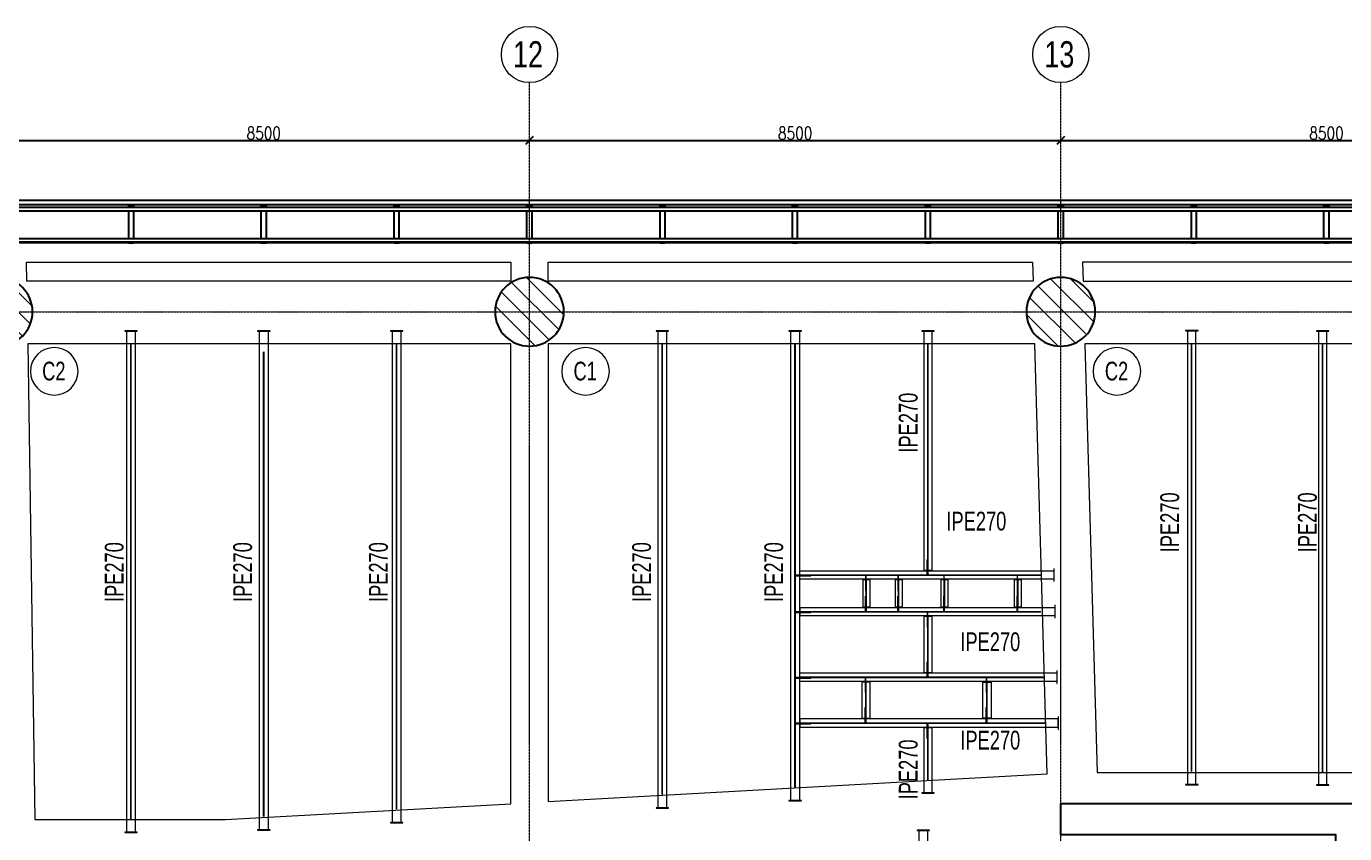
# Model space of a CAD drawing. Header units: millimetres. Extents: x -899 to 76352, y -21218 to 30068.
# Drawn here: x 38598 to 59686, y 17150 to 30068 of the extents above; entities that cross this region are included whole.
import ezdxf

# ---------------------------------------------------------------- set-up
doc = ezdxf.new("R2010")
doc.units = ezdxf.units.MM
doc.header["$LTSCALE"] = 0.9
doc.linetypes.add('Grid Line', pattern=[3.33375, 1.905, -0.47625, 0.47625, -0.47625])
for name, color, linetype, lineweight in [('0-2', 250, 'Continuous', 5), ('A_ALMA', 255, 'Continuous', 5), ('E_COLUMNAS', 1, 'Continuous', 18), ('E_COLUMNAS-3', 1, 'Continuous', 35), ('E_COLUMNAS-4', 1, 'Continuous', 25), ('E_EJES', 8, 'Continuous', 9), ('E_EJES-1', 8, 'Grid Line', 9), ('E_MUROS-1', 2, 'Continuous', 25), ('E_TEXTO', 3, 'Continuous', 9), ('E_VIGAS', 5, 'Continuous', 9), ('E_VIGAS-1', 5, 'Continuous', 25), ('E_VIGAS-2', 10, 'Continuous', 25), ('P-PLATINA', 6, 'Continuous', 15), ('VIGAS_HCB', 253, 'Continuous', 15)]:
    doc.layers.add(name, color=color, linetype=linetype, lineweight=lineweight)
doc.layers.add('COTAS', color=8, linetype='Continuous')
doc.styles.add('Arial Narrow', font='', dxfattribs={"width": 0.85, "height": 0.3})
doc.styles.add('CNI_COTAS', font='romans.shx', dxfattribs={"width": 0.8})
doc.styles.add('Swis721 LtCn BT', font='swisscl.ttf', dxfattribs={"height": 0.42})
doc.styles.get('Arial Narrow').set_extended_font_data('Arial Narrow')
doc.dimstyles.new('1.5', dxfattribs={"dimscale": 0, "dimtxt": 200, "dimasz": 120, "dimexe": 4, "dimexo": 4, "dimgap": 15, "dimtad": 1, "dimdec": 0, "dimzin": 4, "dimdsep": 46, "dimtxsty": 'CNI_COTAS', "dimblk": 'OBLIQUE', "dimcen": -0.09, "dimclrd": 256, "dimclrt": 3, "dimadec": 0, "dimazin": 0, "dimtfac": 1, "dimtdec": 0, "dimtmove": 2, "dimatfit": 0, "dimldrblk": 'OBLIQUE', "dimfxl": 0.05, "dimtolj": 1, "dimtzin": 0, "dimarcsym": 0})

# ---------------------------------------------------------------- blocks, each defined once
blk = doc.blocks.new('EST_SFM_VIGA-METALICA-SECCION-C - EST_SFM_VIGA-METALICA-UPN160-1604346-PLANTA TIPO PISO 18 A PISO 23')
at = {"layer": 'E_VIGAS-1'}
for p, q in [((30.11, 0.018), (-30.277, 0.018)), ((-30.272, -0.047), (30.104, -0.047))]:
    blk.add_line(p, q, dxfattribs=at)
blk = doc.blocks.new('EST_SFM_VIGA-METALICA-SECCION-C - EST_SFM_VIGA-METALICA-UPN100-1526554-PLANTA TIPO PISO 18 A PISO 23')
at = {"layer": 'E_VIGAS-2'}
for p, q in [((34.942, 0.018), (-34.929, 0.018)), ((-34.929, -0.032), (34.942, -0.032))]:
    blk.add_line(p, q, dxfattribs=at)
blk = doc.blocks.new('EST_SFM_VIGA-METALICA-SECCION-C - EST_SFM_VIGA-METALICA-UPN100-1526616-PLANTA TIPO PISO 18 A PISO 23')
at = {"layer": 'E_VIGAS-2'}
for p, q in [((34.044, 0.032), (-34.827, 0.032)), ((-34.827, -0.018), (34.044, -0.018))]:
    blk.add_line(p, q, dxfattribs=at)
blk = doc.blocks.new('DCTIB_CNI_EST_MOD-1A-FAC_0001_rvt-2-PLANTA TIPO PISO 18 A PISO 23')
at = {"layer": 'E_VIGAS-1'}
for p, q in [((-38.04, 167.864), (-38.04, 167.878)), ((-38.04, 167.859), (-38.04, 167.864)), ((-38.035, 167.878), (-38.035, 167.864)), ((-38.035, 167.864), (-38.035, 167.859)), ((-35.915, 167.864), (-35.915, 167.878)), ((-35.915, 167.859), (-35.915, 167.864)), ((-35.91, 167.878), (-35.91, 167.864)), ((-35.91, 167.864), (-35.91, 167.859)), ((-33.79, 167.864), (-33.79, 167.878)), ((-33.79, 167.859), (-33.79, 167.864)), ((-33.785, 167.878), (-33.785, 167.864)), ((-33.785, 167.864), (-33.785, 167.859)), ((-31.664, 167.864), (-31.664, 167.878)), ((-31.664, 167.859), (-31.664, 167.864)), ((-31.659, 167.878), (-31.659, 167.864)), ((-31.659, 167.864), (-31.659, 167.859)), ((-29.54, 167.864), (-29.54, 167.878)), ((-29.54, 167.859), (-29.54, 167.864)), ((-29.535, 167.878), (-29.535, 167.864)), ((-29.535, 167.864), (-29.535, 167.859)), ((-27.415, 167.864), (-27.415, 167.878)), ((-27.415, 167.859), (-27.415, 167.864)), ((-27.41, 167.878), (-27.41, 167.864)), ((-27.41, 167.864), (-27.41, 167.859)), ((-25.29, 167.864), (-25.29, 167.878)), ((-25.29, 167.859), (-25.29, 167.864)), ((-25.285, 167.878), (-25.285, 167.864)), ((-25.285, 167.864), (-25.285, 167.859)), ((-23.164, 167.864), (-23.164, 167.878)), ((-23.164, 167.859), (-23.164, 167.864)), ((-23.159, 167.878), (-23.159, 167.864)), ((-23.159, 167.864), (-23.159, 167.859)), ((-21.04, 167.864), (-21.04, 167.878)), ((-21.04, 167.859), (-21.04, 167.864)), ((-21.035, 167.878), (-21.035, 167.864)), ((-21.035, 167.864), (-21.035, 167.859)), ((-18.915, 167.864), (-18.915, 167.878)), ((-18.915, 167.859), (-18.915, 167.864)), ((-18.91, 167.878), (-18.91, 167.864)), ((-18.91, 167.864), (-18.91, 167.859)), ((-38.078, 167.858), (-38.078, 167.859)), ((-38.078, 167.859), (-38.05, 167.859)), ((-37.996, 167.858), (-38.078, 167.858)), ((-38.078, 167.858), (-38.078, 167.83)), ((-38.078, 167.78), (-38.078, 167.33)), ((-38.024, 167.859), (-37.996, 167.859)), ((-37.996, 167.859), (-37.996, 167.858)), ((-37.996, 167.858), (-37.996, 167.83)), ((-37.996, 167.78), (-37.996, 167.33)), ((-35.953, 167.859), (-35.925, 167.859)), ((-35.953, 167.858), (-35.953, 167.859)), ((-35.871, 167.858), (-35.953, 167.858)), ((-35.953, 167.83), (-35.953, 167.858)), ((-35.953, 167.33), (-35.953, 167.78)), ((-35.899, 167.859), (-35.871, 167.859)), ((-35.871, 167.859), (-35.871, 167.858)), ((-35.871, 167.83), (-35.871, 167.858)), ((-35.871, 167.33), (-35.871, 167.78)), ((-33.828, 167.859), (-33.8, 167.859)), ((-33.828, 167.858), (-33.828, 167.859)), ((-33.746, 167.858), (-33.828, 167.858)), ((-33.828, 167.83), (-33.828, 167.858)), ((-33.828, 167.33), (-33.828, 167.78)), ((-33.774, 167.859), (-33.746, 167.859)), ((-33.746, 167.859), (-33.746, 167.858)), ((-33.746, 167.83), (-33.746, 167.858)), ((-33.746, 167.33), (-33.746, 167.78)), ((-31.703, 167.859), (-31.675, 167.859)), ((-31.703, 167.858), (-31.703, 167.859)), ((-31.621, 167.858), (-31.703, 167.858)), ((-31.703, 167.83), (-31.703, 167.858)), ((-31.703, 167.33), (-31.703, 167.78)), ((-31.649, 167.859), (-31.621, 167.859)), ((-31.621, 167.859), (-31.621, 167.858)), ((-31.621, 167.83), (-31.621, 167.858)), ((-31.621, 167.33), (-31.621, 167.78)), ((-29.578, 167.858), (-29.578, 167.859)), ((-29.578, 167.859), (-29.55, 167.859)), ((-29.496, 167.858), (-29.578, 167.858)), ((-29.578, 167.858), (-29.578, 167.83)), ((-29.578, 167.78), (-29.578, 167.33)), ((-29.524, 167.859), (-29.496, 167.859)), ((-29.496, 167.859), (-29.496, 167.858)), ((-29.496, 167.858), (-29.496, 167.83)), ((-29.496, 167.78), (-29.496, 167.33)), ((-27.454, 167.859), (-27.426, 167.859)), ((-27.454, 167.858), (-27.454, 167.859)), ((-27.372, 167.858), (-27.454, 167.858)), ((-27.454, 167.83), (-27.454, 167.858)), ((-27.454, 167.33), (-27.454, 167.78)), ((-27.399, 167.859), (-27.372, 167.859)), ((-27.372, 167.859), (-27.372, 167.858)), ((-27.372, 167.83), (-27.372, 167.858)), ((-27.372, 167.33), (-27.372, 167.78)), ((-25.328, 167.859), (-25.3, 167.859)), ((-25.328, 167.858), (-25.328, 167.859)), ((-25.246, 167.858), (-25.328, 167.858)), ((-25.328, 167.83), (-25.328, 167.858)), ((-25.328, 167.33), (-25.328, 167.78)), ((-25.274, 167.859), (-25.246, 167.859)), ((-25.246, 167.859), (-25.246, 167.858)), ((-25.246, 167.83), (-25.246, 167.858)), ((-25.246, 167.33), (-25.246, 167.78)), ((-23.203, 167.859), (-23.175, 167.859)), ((-23.203, 167.858), (-23.203, 167.859)), ((-23.121, 167.858), (-23.203, 167.858)), ((-23.203, 167.83), (-23.203, 167.858)), ((-23.203, 167.33), (-23.203, 167.78)), ((-23.149, 167.859), (-23.121, 167.859)), ((-23.121, 167.859), (-23.121, 167.858)), ((-23.121, 167.83), (-23.121, 167.858)), ((-23.121, 167.33), (-23.121, 167.78)), ((-21.078, 167.858), (-21.078, 167.859)), ((-21.078, 167.859), (-21.05, 167.859)), ((-20.996, 167.858), (-21.078, 167.858)), ((-21.078, 167.858), (-21.078, 167.83)), ((-21.078, 167.78), (-21.078, 167.33)), ((-21.024, 167.859), (-20.996, 167.859)), ((-20.996, 167.859), (-20.996, 167.858)), ((-20.996, 167.858), (-20.996, 167.83)), ((-20.996, 167.78), (-20.996, 167.33)), ((-18.953, 167.859), (-18.925, 167.859)), ((-18.953, 167.858), (-18.953, 167.859)), ((-18.871, 167.858), (-18.953, 167.858)), ((-18.953, 167.83), (-18.953, 167.858)), ((-18.953, 167.33), (-18.953, 167.78)), ((-18.899, 167.859), (-18.871, 167.859)), ((-18.871, 167.859), (-18.871, 167.858)), ((-18.871, 167.83), (-18.871, 167.858)), ((-18.871, 167.33), (-18.871, 167.78)), ((-38.078, 167.28), (-38.078, 167.262)), ((-37.996, 167.262), (-38.078, 167.262)), ((-37.996, 167.28), (-37.996, 167.262)), ((-35.953, 167.263), (-35.953, 167.28)), ((-35.871, 167.263), (-35.953, 167.263)), ((-35.871, 167.263), (-35.871, 167.28)), ((-33.828, 167.263), (-33.828, 167.28)), ((-33.746, 167.263), (-33.828, 167.263)), ((-33.746, 167.263), (-33.746, 167.28)), ((-31.703, 167.263), (-31.703, 167.28)), ((-31.621, 167.263), (-31.703, 167.263)), ((-31.621, 167.263), (-31.621, 167.28)), ((-29.578, 167.28), (-29.578, 167.263)), ((-29.496, 167.263), (-29.578, 167.263)), ((-29.496, 167.28), (-29.496, 167.263)), ((-27.454, 167.26), (-27.454, 167.28)), ((-27.372, 167.26), (-27.454, 167.26)), ((-27.372, 167.26), (-27.372, 167.28)), ((-25.328, 167.263), (-25.328, 167.28)), ((-25.246, 167.263), (-25.328, 167.263)), ((-25.246, 167.263), (-25.246, 167.28)), ((-23.203, 167.263), (-23.203, 167.28)), ((-23.121, 167.263), (-23.203, 167.263)), ((-23.121, 167.263), (-23.121, 167.28)), ((-21.078, 167.28), (-21.078, 167.263)), ((-20.996, 167.263), (-21.078, 167.263)), ((-20.996, 167.28), (-20.996, 167.263)), ((-18.953, 167.263), (-18.953, 167.28)), ((-18.871, 167.263), (-18.953, 167.263)), ((-18.871, 167.263), (-18.871, 167.28))]:
    blk.add_line(p, q, dxfattribs=at)
for points, knots in [([(-38.05, 167.859), (-38.049, 167.859), (-38.048, 167.859), (-38.045, 167.859), (-38.043, 167.86), (-38.041, 167.86), (-38.04, 167.862), (-38.04, 167.863), (-38.04, 167.864)], [0, 0, 0, 0, 0.142857, 0.285714, 0.428571, 0.571429, 0.785714, 1, 1, 1, 1]), ([(-38.04, 167.864), (-38.04, 167.863), (-38.04, 167.862), (-38.042, 167.86), (-38.043, 167.86), (-38.045, 167.859), (-38.046, 167.859), (-38.047, 167.859), (-38.049, 167.859), (-38.05, 167.859)], [0, 0, 0, 0, 0.285714, 0.428571, 0.571429, 0.678571, 0.732143, 0.785714, 1, 1, 1, 1]), ([(-38.024, 167.859), (-38.025, 167.859), (-38.026, 167.859), (-38.029, 167.859), (-38.031, 167.86), (-38.033, 167.86), (-38.034, 167.862), (-38.035, 167.863), (-38.035, 167.864)], [0, 0, 0, 0, 0.142857, 0.285714, 0.428571, 0.571429, 0.785714, 1, 1, 1, 1]), ([(-38.035, 167.864), (-38.035, 167.863), (-38.034, 167.862), (-38.033, 167.86), (-38.031, 167.86), (-38.03, 167.859), (-38.029, 167.859), (-38.027, 167.859), (-38.025, 167.859), (-38.024, 167.859)], [0, 0, 0, 0, 0.285714, 0.428571, 0.571429, 0.678571, 0.732143, 0.785714, 1, 1, 1, 1]), ([(-35.915, 167.864), (-35.915, 167.863), (-35.915, 167.862), (-35.917, 167.86), (-35.918, 167.86), (-35.92, 167.859), (-35.921, 167.859), (-35.922, 167.859), (-35.924, 167.859), (-35.925, 167.859)], [0, 0, 0, 0, 0.285714, 0.428571, 0.571429, 0.678571, 0.732143, 0.785714, 1, 1, 1, 1]), ([(-35.925, 167.859), (-35.924, 167.859), (-35.923, 167.859), (-35.92, 167.859), (-35.918, 167.86), (-35.916, 167.86), (-35.915, 167.862), (-35.915, 167.863), (-35.915, 167.864)], [0, 0, 0, 0, 0.142857, 0.285714, 0.428571, 0.571429, 0.785714, 1, 1, 1, 1]), ([(-35.91, 167.864), (-35.91, 167.863), (-35.909, 167.862), (-35.908, 167.86), (-35.906, 167.86), (-35.905, 167.859), (-35.904, 167.859), (-35.902, 167.859), (-35.9, 167.859), (-35.899, 167.859)], [0, 0, 0, 0, 0.285714, 0.428571, 0.571429, 0.678571, 0.732143, 0.785714, 1, 1, 1, 1]), ([(-35.899, 167.859), (-35.9, 167.859), (-35.901, 167.859), (-35.904, 167.859), (-35.906, 167.86), (-35.908, 167.86), (-35.909, 167.862), (-35.91, 167.863), (-35.91, 167.864)], [0, 0, 0, 0, 0.142857, 0.285714, 0.428571, 0.571429, 0.785714, 1, 1, 1, 1]), ([(-33.79, 167.864), (-33.79, 167.863), (-33.79, 167.862), (-33.792, 167.86), (-33.793, 167.86), (-33.795, 167.859), (-33.796, 167.859), (-33.797, 167.859), (-33.799, 167.859), (-33.8, 167.859)], [0, 0, 0, 0, 0.285714, 0.428571, 0.571429, 0.678571, 0.732143, 0.785714, 1, 1, 1, 1]), ([(-33.8, 167.859), (-33.799, 167.859), (-33.798, 167.859), (-33.795, 167.859), (-33.793, 167.86), (-33.791, 167.86), (-33.79, 167.862), (-33.79, 167.863), (-33.79, 167.864)], [0, 0, 0, 0, 0.142857, 0.285714, 0.428571, 0.571429, 0.785714, 1, 1, 1, 1]), ([(-33.785, 167.864), (-33.785, 167.863), (-33.784, 167.862), (-33.783, 167.86), (-33.781, 167.86), (-33.78, 167.859), (-33.779, 167.859), (-33.777, 167.859), (-33.775, 167.859), (-33.774, 167.859)], [0, 0, 0, 0, 0.285714, 0.428571, 0.571429, 0.678571, 0.732143, 0.785714, 1, 1, 1, 1]), ([(-33.774, 167.859), (-33.775, 167.859), (-33.776, 167.859), (-33.779, 167.859), (-33.781, 167.86), (-33.783, 167.86), (-33.784, 167.862), (-33.785, 167.863), (-33.785, 167.864)], [0, 0, 0, 0, 0.142857, 0.285714, 0.428571, 0.571429, 0.785714, 1, 1, 1, 1]), ([(-31.664, 167.864), (-31.664, 167.863), (-31.665, 167.862), (-31.666, 167.86), (-31.668, 167.86), (-31.669, 167.859), (-31.67, 167.859), (-31.672, 167.859), (-31.674, 167.859), (-31.675, 167.859)], [0, 0, 0, 0, 0.285714, 0.428571, 0.571429, 0.678571, 0.732143, 0.785714, 1, 1, 1, 1]), ([(-31.675, 167.859), (-31.674, 167.859), (-31.673, 167.859), (-31.67, 167.859), (-31.668, 167.86), (-31.666, 167.86), (-31.665, 167.862), (-31.664, 167.863), (-31.664, 167.864)], [0, 0, 0, 0, 0.142857, 0.285714, 0.428571, 0.571429, 0.785714, 1, 1, 1, 1]), ([(-31.659, 167.864), (-31.659, 167.863), (-31.659, 167.862), (-31.657, 167.86), (-31.656, 167.86), (-31.654, 167.859), (-31.653, 167.859), (-31.652, 167.859), (-31.65, 167.859), (-31.649, 167.859)], [0, 0, 0, 0, 0.285714, 0.428571, 0.571429, 0.678571, 0.732143, 0.785714, 1, 1, 1, 1]), ([(-31.649, 167.859), (-31.65, 167.859), (-31.651, 167.859), (-31.654, 167.859), (-31.656, 167.86), (-31.658, 167.86), (-31.659, 167.862), (-31.659, 167.863), (-31.659, 167.864)], [0, 0, 0, 0, 0.142857, 0.285714, 0.428571, 0.571429, 0.785714, 1, 1, 1, 1]), ([(-29.55, 167.859), (-29.549, 167.859), (-29.548, 167.859), (-29.545, 167.859), (-29.543, 167.86), (-29.541, 167.86), (-29.54, 167.862), (-29.54, 167.863), (-29.54, 167.864)], [0, 0, 0, 0, 0.142857, 0.285714, 0.428571, 0.571429, 0.785714, 1, 1, 1, 1]), ([(-29.54, 167.864), (-29.54, 167.863), (-29.54, 167.862), (-29.542, 167.86), (-29.543, 167.86), (-29.545, 167.859), (-29.546, 167.859), (-29.547, 167.859), (-29.549, 167.859), (-29.55, 167.859)], [0, 0, 0, 0, 0.285714, 0.428571, 0.571429, 0.678571, 0.732143, 0.785714, 1, 1, 1, 1]), ([(-29.524, 167.859), (-29.525, 167.859), (-29.526, 167.859), (-29.529, 167.859), (-29.531, 167.86), (-29.533, 167.86), (-29.534, 167.862), (-29.535, 167.863), (-29.535, 167.864)], [0, 0, 0, 0, 0.142857, 0.285714, 0.428571, 0.571429, 0.785714, 1, 1, 1, 1]), ([(-29.535, 167.864), (-29.535, 167.863), (-29.534, 167.862), (-29.533, 167.86), (-29.531, 167.86), (-29.53, 167.859), (-29.529, 167.859), (-29.527, 167.859), (-29.525, 167.859), (-29.524, 167.859)], [0, 0, 0, 0, 0.285714, 0.428571, 0.571429, 0.678571, 0.732143, 0.785714, 1, 1, 1, 1]), ([(-27.415, 167.864), (-27.415, 167.863), (-27.415, 167.862), (-27.417, 167.86), (-27.419, 167.86), (-27.42, 167.859), (-27.421, 167.859), (-27.423, 167.859), (-27.424, 167.859), (-27.426, 167.859)], [0, 0, 0, 0, 0.285714, 0.428571, 0.571429, 0.678571, 0.732143, 0.785714, 1, 1, 1, 1]), ([(-27.426, 167.859), (-27.425, 167.859), (-27.423, 167.859), (-27.421, 167.859), (-27.419, 167.86), (-27.417, 167.86), (-27.415, 167.862), (-27.415, 167.863), (-27.415, 167.864)], [0, 0, 0, 0, 0.142857, 0.285714, 0.428571, 0.571429, 0.785714, 1, 1, 1, 1]), ([(-27.41, 167.864), (-27.41, 167.863), (-27.41, 167.862), (-27.408, 167.86), (-27.407, 167.86), (-27.405, 167.859), (-27.404, 167.859), (-27.402, 167.859), (-27.401, 167.859), (-27.399, 167.859)], [0, 0, 0, 0, 0.285714, 0.428571, 0.571429, 0.678571, 0.732143, 0.785714, 1, 1, 1, 1]), ([(-27.399, 167.859), (-27.4, 167.859), (-27.402, 167.859), (-27.404, 167.859), (-27.406, 167.86), (-27.408, 167.86), (-27.41, 167.862), (-27.41, 167.863), (-27.41, 167.864)], [0, 0, 0, 0, 0.142857, 0.285714, 0.428571, 0.571429, 0.785714, 1, 1, 1, 1]), ([(-25.29, 167.864), (-25.29, 167.863), (-25.29, 167.862), (-25.292, 167.86), (-25.293, 167.86), (-25.295, 167.859), (-25.296, 167.859), (-25.297, 167.859), (-25.299, 167.859), (-25.3, 167.859)], [0, 0, 0, 0, 0.285714, 0.428571, 0.571429, 0.678571, 0.732143, 0.785714, 1, 1, 1, 1]), ([(-25.3, 167.859), (-25.299, 167.859), (-25.298, 167.859), (-25.295, 167.859), (-25.293, 167.86), (-25.291, 167.86), (-25.29, 167.862), (-25.29, 167.863), (-25.29, 167.864)], [0, 0, 0, 0, 0.142857, 0.285714, 0.428571, 0.571429, 0.785714, 1, 1, 1, 1]), ([(-25.285, 167.864), (-25.285, 167.863), (-25.284, 167.862), (-25.283, 167.86), (-25.281, 167.86), (-25.28, 167.859), (-25.279, 167.859), (-25.277, 167.859), (-25.275, 167.859), (-25.274, 167.859)], [0, 0, 0, 0, 0.285714, 0.428571, 0.571429, 0.678571, 0.732143, 0.785714, 1, 1, 1, 1]), ([(-25.274, 167.859), (-25.275, 167.859), (-25.276, 167.859), (-25.279, 167.859), (-25.281, 167.86), (-25.283, 167.86), (-25.284, 167.862), (-25.285, 167.863), (-25.285, 167.864)], [0, 0, 0, 0, 0.142857, 0.285714, 0.428571, 0.571429, 0.785714, 1, 1, 1, 1]), ([(-23.164, 167.864), (-23.164, 167.863), (-23.165, 167.862), (-23.166, 167.86), (-23.168, 167.86), (-23.169, 167.859), (-23.17, 167.859), (-23.172, 167.859), (-23.174, 167.859), (-23.175, 167.859)], [0, 0, 0, 0, 0.285714, 0.428571, 0.571429, 0.678571, 0.732143, 0.785714, 1, 1, 1, 1]), ([(-23.175, 167.859), (-23.174, 167.859), (-23.173, 167.859), (-23.17, 167.859), (-23.168, 167.86), (-23.166, 167.86), (-23.165, 167.862), (-23.164, 167.863), (-23.164, 167.864)], [0, 0, 0, 0, 0.142857, 0.285714, 0.428571, 0.571429, 0.785714, 1, 1, 1, 1]), ([(-23.159, 167.864), (-23.159, 167.863), (-23.159, 167.862), (-23.157, 167.86), (-23.156, 167.86), (-23.154, 167.859), (-23.153, 167.859), (-23.152, 167.859), (-23.15, 167.859), (-23.149, 167.859)], [0, 0, 0, 0, 0.285714, 0.428571, 0.571429, 0.678571, 0.732143, 0.785714, 1, 1, 1, 1]), ([(-23.149, 167.859), (-23.15, 167.859), (-23.151, 167.859), (-23.154, 167.859), (-23.156, 167.86), (-23.158, 167.86), (-23.159, 167.862), (-23.159, 167.863), (-23.159, 167.864)], [0, 0, 0, 0, 0.142857, 0.285714, 0.428571, 0.571429, 0.785714, 1, 1, 1, 1]), ([(-21.05, 167.859), (-21.049, 167.859), (-21.048, 167.859), (-21.045, 167.859), (-21.043, 167.86), (-21.041, 167.86), (-21.04, 167.862), (-21.04, 167.863), (-21.04, 167.864)], [0, 0, 0, 0, 0.142857, 0.285714, 0.428571, 0.571429, 0.785714, 1, 1, 1, 1]), ([(-21.04, 167.864), (-21.04, 167.863), (-21.04, 167.862), (-21.042, 167.86), (-21.043, 167.86), (-21.045, 167.859), (-21.046, 167.859), (-21.047, 167.859), (-21.049, 167.859), (-21.05, 167.859)], [0, 0, 0, 0, 0.285714, 0.428571, 0.571429, 0.678571, 0.732143, 0.785714, 1, 1, 1, 1]), ([(-21.024, 167.859), (-21.025, 167.859), (-21.026, 167.859), (-21.029, 167.859), (-21.031, 167.86), (-21.033, 167.86), (-21.034, 167.862), (-21.035, 167.863), (-21.035, 167.864)], [0, 0, 0, 0, 0.142857, 0.285714, 0.428571, 0.571429, 0.785714, 1, 1, 1, 1]), ([(-21.035, 167.864), (-21.035, 167.863), (-21.034, 167.862), (-21.033, 167.86), (-21.031, 167.86), (-21.03, 167.859), (-21.029, 167.859), (-21.027, 167.859), (-21.025, 167.859), (-21.024, 167.859)], [0, 0, 0, 0, 0.285714, 0.428571, 0.571429, 0.678571, 0.732143, 0.785714, 1, 1, 1, 1]), ([(-18.915, 167.864), (-18.915, 167.863), (-18.915, 167.862), (-18.917, 167.86), (-18.918, 167.86), (-18.92, 167.859), (-18.921, 167.859), (-18.922, 167.859), (-18.924, 167.859), (-18.925, 167.859)], [0, 0, 0, 0, 0.285714, 0.428571, 0.571429, 0.678571, 0.732143, 0.785714, 1, 1, 1, 1]), ([(-18.925, 167.859), (-18.924, 167.859), (-18.923, 167.859), (-18.92, 167.859), (-18.918, 167.86), (-18.916, 167.86), (-18.915, 167.862), (-18.915, 167.863), (-18.915, 167.864)], [0, 0, 0, 0, 0.142857, 0.285714, 0.428571, 0.571429, 0.785714, 1, 1, 1, 1]), ([(-18.91, 167.864), (-18.91, 167.863), (-18.909, 167.862), (-18.908, 167.86), (-18.906, 167.86), (-18.905, 167.859), (-18.904, 167.859), (-18.902, 167.859), (-18.9, 167.859), (-18.899, 167.859)], [0, 0, 0, 0, 0.285714, 0.428571, 0.571429, 0.678571, 0.732143, 0.785714, 1, 1, 1, 1]), ([(-18.899, 167.859), (-18.9, 167.859), (-18.901, 167.859), (-18.904, 167.859), (-18.906, 167.86), (-18.908, 167.86), (-18.909, 167.862), (-18.91, 167.863), (-18.91, 167.864)], [0, 0, 0, 0, 0.142857, 0.285714, 0.428571, 0.571429, 0.785714, 1, 1, 1, 1])]:
    blk.add_open_spline(points, degree=3, knots=knots, dxfattribs=at)
for name, p in [('EST_SFM_VIGA-METALICA-SECCION-C - EST_SFM_VIGA-METALICA-UPN160-1604346-PLANTA TIPO PISO 18 A PISO 23', (-40.081, 167.925)), ('EST_SFM_VIGA-METALICA-SECCION-C - EST_SFM_VIGA-METALICA-UPN100-1526554-PLANTA TIPO PISO 18 A PISO 23', (-40.169, 167.812)), ('EST_SFM_VIGA-METALICA-SECCION-C - EST_SFM_VIGA-METALICA-UPN100-1526616-PLANTA TIPO PISO 18 A PISO 23', (-39.77, 167.298))]:
    blk.add_blockref(name, p, dxfattribs=at)
blk = doc.blocks.new('Grid - CNI_NOMBRE EJES-372759-PLANTA TIPO PISO 18 A PISO 23')
at = {"layer": 'E_EJES'}
blk.add_circle((0, 0), 0.003, dxfattribs=at)
blk = doc.blocks.new('CNI_TAG COLUMNAS CONCRETO MARCA - CNI_COLUMNA CONCRETO-582370-PLANTA TIPO PISO 18 A PISO 23')
at = {"layer": 'E_TEXTO'}
for start, end in [(360, 180), (180, 360)]:
    blk.add_arc((0.00026, -0.00015), 0.00254, start, end, dxfattribs=at)
blk = doc.blocks.new('EST_SCM_COLUMNA-SECCION-CIRCULAR - EST_SCM_COLUMNA-CONCRETO-CIRCULAR_Ø_110cm-V20-_58_00m_N_E_-NIVEL-15 DOC')
at = {"layer": 'E_COLUMNAS'}
h = blk.add_hatch(dxfattribs=at)
h.set_pattern_fill('FP_19', color=256, style=0, pattern_type=2)
h.set_pattern_definition([(135, (40.162, -166.162), (-0.15909903, -0.15909903), [])])
h.paths.add_polyline_path([(-0.041, -0.548), (0.041, -0.548), (0.122, -0.536), (0.201, -0.512), (0.275, -0.476), (0.343, -0.43), (0.403, -0.374), (0.454, -0.31), (0.496, -0.239), (0.526, -0.162), (0.544, -0.082), (0.55, 0), (0.544, 0.082), (0.526, 0.162), (0.496, 0.239), (0.454, 0.31), (0.402, 0.375), (0.343, 0.43), (0.275, 0.476), (0.201, 0.512), (0.122, 0.536), (0.041, 0.548), (-0.041, 0.548), (-0.122, 0.536), (-0.201, 0.512), (-0.275, 0.476), (-0.343, 0.43), (-0.403, 0.374), (-0.454, 0.31), (-0.496, 0.239), (-0.526, 0.162), (-0.544, 0.082), (-0.55, 0), (-0.544, -0.082), (-0.526, -0.162), (-0.496, -0.239), (-0.454, -0.31), (-0.403, -0.374), (-0.343, -0.43), (-0.275, -0.476), (-0.201, -0.512), (-0.122, -0.536), (-0.088, -0.541)])
at = {"layer": 'E_COLUMNAS-4'}
for start, end in [(0, 180), (180, 0)]:
    blk.add_arc((0, 0), 0.55, start, end, dxfattribs=at)
blk = doc.blocks.new('EST_SCM_COLUMNA-SECCION-CIRCULAR - EST_SCM_COLUMNA-CONCRETO-CIRCULAR_Ø_110cm-V21-_58_00m_N_E_-NIVEL-15 DOC')
at = {"layer": 'E_COLUMNAS'}
h = blk.add_hatch(dxfattribs=at)
h.set_pattern_fill('FP_20', color=256, style=0, pattern_type=2)
h.set_pattern_definition([(135, (31.662, -166.162), (-0.15909903, -0.15909903), [])])
h.paths.add_polyline_path([(0.041, -0.548), (0.122, -0.536), (0.201, -0.512), (0.275, -0.476), (0.343, -0.43), (0.403, -0.374), (0.454, -0.31), (0.496, -0.239), (0.526, -0.162), (0.544, -0.082), (0.55, 0), (0.544, 0.082), (0.526, 0.162), (0.496, 0.239), (0.454, 0.31), (0.402, 0.375), (0.343, 0.43), (0.275, 0.476), (0.201, 0.512), (0.122, 0.536), (0.041, 0.548), (-0.041, 0.548), (-0.122, 0.536), (-0.201, 0.512), (-0.275, 0.476), (-0.343, 0.43), (-0.403, 0.374), (-0.454, 0.31), (-0.496, 0.239), (-0.526, 0.162), (-0.544, 0.082), (-0.55, 0), (-0.544, -0.082), (-0.526, -0.162), (-0.496, -0.239), (-0.454, -0.31), (-0.403, -0.374), (-0.343, -0.43), (-0.275, -0.476), (-0.201, -0.512), (-0.122, -0.536), (-0.041, -0.548)])
at = {"layer": 'E_COLUMNAS-4'}
for start, end in [(0, 180), (180, 0)]:
    blk.add_arc((0, 0), 0.55, start, end, dxfattribs=at)
blk = doc.blocks.new('EST_SCM_COLUMNA-SECCION-CIRCULAR - EST_SCM_COLUMNA-CONCRETO-CIRCULAR_Ø_110cm-V22-_58_00m_N_E_-NIVEL-15 DOC')
at = {"layer": 'E_COLUMNAS'}
h = blk.add_hatch(dxfattribs=at)
h.set_pattern_fill('FP_21', color=256, style=0, pattern_type=2)
h.set_pattern_definition([(135, (23.162, -166.162), (-0.15909903, -0.15909903), [])])
h.paths.add_polyline_path([(-0.041, -0.548), (0.041, -0.548), (0.122, -0.536), (0.201, -0.512), (0.275, -0.476), (0.343, -0.43), (0.403, -0.374), (0.454, -0.31), (0.496, -0.239), (0.526, -0.162), (0.544, -0.082), (0.55, 0), (0.544, 0.082), (0.526, 0.162), (0.496, 0.239), (0.454, 0.31), (0.402, 0.375), (0.343, 0.43), (0.275, 0.476), (0.201, 0.512), (0.122, 0.536), (0.041, 0.548), (-0.041, 0.548), (-0.122, 0.536), (-0.201, 0.512), (-0.275, 0.476), (-0.343, 0.43), (-0.403, 0.374), (-0.454, 0.31), (-0.496, 0.239), (-0.526, 0.162), (-0.544, 0.082), (-0.55, 0), (-0.544, -0.082), (-0.526, -0.162), (-0.496, -0.239), (-0.454, -0.31), (-0.403, -0.374), (-0.343, -0.43), (-0.275, -0.476), (-0.201, -0.512), (-0.122, -0.536), (-0.098, -0.54)])
at = {"layer": 'E_COLUMNAS-4'}
for start, end in [(0, 180), (180, 0)]:
    blk.add_arc((0, 0), 0.55, start, end, dxfattribs=at)
blk = doc.blocks.new('_Oblique')
at = {"color": 0, "linetype": 'ByBlock', "lineweight": -2}
blk.add_line((-0.5, -0.5), (0.5, 0.5), dxfattribs=at)
blk = doc.blocks.new('*D564')
at = {"layer": 'COTAS', "lineweight": -2, "transparency": 16777216}
blk.add_line((38146, 28243), (46646, 28243), dxfattribs=at)
at = {"layer": 'Defpoints', "color": 0, "transparency": 16777216}
for p in [(38146, 28243), (46646, 28243), (46646, 28243)]:
    blk.add_point(p, dxfattribs=at)
at = {"layer": 'COTAS', "lineweight": -2, "transparency": 16777216, "xscale": 120, "yscale": 120, "zscale": 120, "rotation": 180}
blk.add_blockref('_Oblique', (38146, 28243), dxfattribs=at)
at = {"layer": 'COTAS', "lineweight": -2, "transparency": 16777216, "xscale": 120, "yscale": 120, "zscale": 120}
blk.add_blockref('_Oblique', (46646, 28243), dxfattribs=at)
at = {"layer": 'COTAS', "color": 3, "transparency": 16777216, "insert": (42396, 28358), "char_height": 200, "attachment_point": 5, "style": 'CNI_COTAS'}
blk.add_mtext('\\A1;8500', dxfattribs=at)
blk = doc.blocks.new('*D565')
at = {"layer": 'COTAS', "lineweight": -2, "transparency": 16777216}
blk.add_line((46646, 28243), (55146, 28243), dxfattribs=at)
at = {"layer": 'Defpoints', "color": 0, "transparency": 16777216}
for p in [(46646, 28243), (55146, 28243), (55146, 28243)]:
    blk.add_point(p, dxfattribs=at)
at = {"layer": 'COTAS', "lineweight": -2, "transparency": 16777216, "xscale": 120, "yscale": 120, "zscale": 120, "rotation": 180}
blk.add_blockref('_Oblique', (46646, 28243), dxfattribs=at)
at = {"layer": 'COTAS', "lineweight": -2, "transparency": 16777216, "xscale": 120, "yscale": 120, "zscale": 120}
blk.add_blockref('_Oblique', (55146, 28243), dxfattribs=at)
at = {"layer": 'COTAS', "color": 3, "transparency": 16777216, "insert": (50896, 28358), "char_height": 200, "attachment_point": 5, "style": 'CNI_COTAS'}
blk.add_mtext('\\A1;8500', dxfattribs=at)
blk = doc.blocks.new('*D566')
at = {"layer": 'COTAS', "lineweight": -2, "transparency": 16777216}
blk.add_line((55146, 28243), (63646, 28243), dxfattribs=at)
at = {"layer": 'Defpoints', "color": 0, "transparency": 16777216}
for p in [(55146, 28243), (63646, 28243), (63646, 28243)]:
    blk.add_point(p, dxfattribs=at)
at = {"layer": 'COTAS', "lineweight": -2, "transparency": 16777216, "xscale": 120, "yscale": 120, "zscale": 120, "rotation": 180}
blk.add_blockref('_Oblique', (55146, 28243), dxfattribs=at)
at = {"layer": 'COTAS', "lineweight": -2, "transparency": 16777216, "xscale": 120, "yscale": 120, "zscale": 120}
blk.add_blockref('_Oblique', (63646, 28243), dxfattribs=at)
at = {"layer": 'COTAS', "color": 3, "transparency": 16777216, "insert": (59396, 28358), "char_height": 200, "attachment_point": 5, "style": 'CNI_COTAS'}
blk.add_mtext('\\A1;8500', dxfattribs=at)

msp = doc.modelspace()

# ---------------------------------------------------------------- linework, layer by layer
at = {"layer": 'A_ALMA'}
for p, q in [((40267.9, 17385.2), (40267.9, 24980)), ((40274.5, 17385.2), (40274.5, 24980)), ((44517.9, 17540.4), (44517.9, 24980.1)), ((44524.5, 17540.4), (44524.5, 24980.1)), ((48768.9, 17774.3), (48768.9, 24980)), ((48774.4, 17774.3), (48774.4, 24980)), ((50892.8, 17892.7), (50892.8, 24980)), ((50899.4, 17892.7), (50899.4, 24980)), ((53016.8, 21365.2), (53016.8, 24980)), ((53023.4, 21365.2), (53023.4, 24980)), ((57237.4, 18145.1), (57237.4, 24985)), ((57244, 18145.1), (57244, 24985)), ((59331.9, 18140.2), (59331.9, 24980)), ((59338.5, 18140.2), (59338.5, 24980)), ((42392.9, 17421.8), (42392.9, 24861.4)), ((42399.5, 17421.8), (42399.5, 24861.4)), ((50974.7, 21291), (54825.3, 21291)), ((50974.7, 21284.4), (54825.3, 21284.4)), ((52033.2, 20780.2), (52033.2, 21210.2)), ((52039.4, 20780.2), (52039.4, 21210.2)), ((52550.4, 20780.2), (52550.4, 21210.2)), ((52556.6, 20780.2), (52556.6, 21210.2)), ((53282, 20780.2), (53282, 21210.2)), ((53288.2, 20780.2), (53288.2, 21210.2)), ((54455.5, 20780.2), (54455.5, 21210.2)), ((54461.7, 20780.2), (54461.7, 21210.2)), ((50974.7, 20706), (54825.3, 20706)), ((50974.7, 20699.4), (54825.3, 20699.4)), ((53016.8, 19730.9), (53016.8, 20625.2)), ((53023.4, 19730.9), (53023.4, 20625.2)), ((50974.7, 19656.7), (54871.9, 19656.7)), ((50974.7, 19650.1), (54871.9, 19650.1)), ((52025.5, 18995.9), (52025.5, 19575.9)), ((52032.1, 18995.9), (52032.1, 19575.9)), ((53960.5, 18995.9), (53960.5, 19575.9)), ((53967.1, 18995.9), (53967.1, 19575.9)), ((50974.7, 18921.7), (54892.9, 18921.7)), ((50974.7, 18915.1), (54892.9, 18915.1)), ((53017.8, 18011), (53017.8, 18840.9)), ((53024.4, 18011), (53024.4, 18840.9))]:
    msp.add_line(p, q, dxfattribs=at)
at = {"layer": 'E_EJES-1'}
for p, q in [((46646.2, -4725), (46646.2, 29167.6)), ((55146.2, -4725), (55146.2, 29167.6)), ((0, 25500), (75451.7, 25500))]:
    msp.add_line(p, q, dxfattribs=at)
at = {"layer": 'E_MUROS-1'}
msp.add_lwpolyline([(63646.3, 17630.2), (63646.3, 17130.2), (59946.3, 17130.2), (59946.3, 8370.2), (63646.3, 8370.2), (63646.3, 7870.2), (55146.3, 7870.2), (55146.3, 8370.2), (59546.3, 8370.2), (59546.3, 17130.2), (55146.3, 17130.2), (55146.3, 17630.2)], close=True, dxfattribs=at)
at = {"layer": 'E_VIGAS', "color": 30, "true_color": 0xf26722}
for points in [[(10247.2, 26595.9), (10247.2, -1095.9), (66047.4, -1095.8), (66047.3, 26595.9)], [(38604.1, 25990.1), (38599.5, 26295.9), (46347.2, 26295.9), (46347.2, 25990.1)], [(46947.2, 25990.1), (46947.2, 26295.9), (54692.4, 26295.9), (54701.1, 25990.1)], [(55501.4, 25990.1), (63247.4, 25990.1), (63247.4, 26295.9), (55492.7, 26295.9)], [(38619.3, 24990.1), (38734.9, 17375.2), (41784.4, 17375.2), (46347.2, 17629.3), (46347.2, 24990.1)], [(46947.2, 24990.1), (46947.2, 17662.7), (54926, 18107), (54729.6, 24990.1)]]:
    msp.add_lwpolyline(points, close=True, dxfattribs=at)
msp.add_lwpolyline([(63247.4, 24990.1), (55530, 24990.1), (55725.7, 18130.2), (60347.2, 18130.2), (60347.2, 17632.6)], dxfattribs=at)
at = {"layer": 'P-PLATINA'}
for points in [[(53006.8, 21535), (53016.8, 21535), (53016.8, 21291), (53006.8, 21291)], [(50900.5, 21284.4), (50900.5, 21274.4), (51144.5, 21274.4), (51144.5, 21284.4)], [(52023.2, 21040.5), (52033.2, 21040.5), (52033.2, 21284.5), (52023.2, 21284.5)], [(52540.4, 21040.5), (52550.4, 21040.5), (52550.4, 21284.5), (52540.4, 21284.5)], [(53272, 21040.5), (53282, 21040.5), (53282, 21284.5), (53272, 21284.5)], [(54445.5, 21040.5), (54455.5, 21040.5), (54455.5, 21284.5), (54445.5, 21284.5)], [(52023.2, 20950), (52033.2, 20950), (52033.2, 20706), (52023.2, 20706)], [(52540.4, 20950), (52550.4, 20950), (52550.4, 20706), (52540.4, 20706)], [(53272, 20950), (53282, 20950), (53282, 20706), (53272, 20706)], [(54445.5, 20950), (54455.5, 20950), (54455.5, 20706), (54445.5, 20706)], [(50900.5, 20699.4), (50900.5, 20689.4), (51144.5, 20689.4), (51144.5, 20699.4)], [(53006.8, 20455.5), (53016.8, 20455.5), (53016.8, 20699.5), (53006.8, 20699.5)], [(53006.8, 19900.7), (53016.8, 19900.7), (53016.8, 19656.7), (53006.8, 19656.7)], [(50900.5, 19650.1), (50900.5, 19640.1), (51144.5, 19640.1), (51144.5, 19650.1)], [(52015.5, 19406.1), (52025.5, 19406.1), (52025.5, 19650.1), (52015.5, 19650.1)], [(53950.5, 19406.1), (53960.5, 19406.1), (53960.5, 19650.1), (53950.5, 19650.1)], [(52015.5, 19165.7), (52025.5, 19165.7), (52025.5, 18921.7), (52015.5, 18921.7)], [(53950.5, 19165.7), (53960.5, 19165.7), (53960.5, 18921.7), (53950.5, 18921.7)], [(50900.5, 18915.1), (50900.5, 18905.1), (51144.5, 18905.1), (51144.5, 18915.1)], [(53007.8, 18915.1), (53017.8, 18915.1), (53017.8, 18671.1), (53007.8, 18671.1)]]:
    msp.add_lwpolyline(points, close=True, dxfattribs=at)
at = {"layer": 'VIGAS_HCB', "color": 8}
for points in [[(40371.2, 25196), (40171.2, 25196), (40171.2, 25190), (40371.2, 25190)], [(42496.2, 25196), (42296.2, 25196), (42296.2, 25190), (42496.2, 25190)], [(44621.2, 25196), (44421.2, 25196), (44421.2, 25190), (44621.2, 25190)], [(48871.1, 25196), (48671.1, 25196), (48671.1, 25190), (48871.1, 25190)], [(50996.1, 25196), (50796.1, 25196), (50796.1, 25190), (50996.1, 25190)], [(53121.1, 25196), (52921.1, 25196), (52921.1, 25190), (53121.1, 25190)], [(57340.7, 25201), (57140.7, 25201), (57140.7, 25195), (57340.7, 25195)], [(59435.2, 25196), (59235.2, 25196), (59235.2, 25190), (59435.2, 25190)], [(55035.3, 21387.7), (55035.3, 21187.7), (55041.3, 21187.7), (55041.3, 21387.7)], [(55052, 20803.5), (55052, 20603.5), (55058, 20603.5), (55058, 20803.5)], [(55081.9, 19753.4), (55081.9, 19553.4), (55087.9, 19553.4), (55087.9, 19753.4)], [(55102.9, 19018.4), (55102.9, 18818.4), (55108.9, 18818.4), (55108.9, 19018.4)], [(57340.7, 17935.1), (57140.7, 17935.1), (57140.7, 17929.1), (57340.7, 17929.1)], [(59435.2, 17930.2), (59235.2, 17930.2), (59235.2, 17924.2), (59435.2, 17924.2)], [(53121.1, 17804.2), (52921.1, 17804.2), (52921.1, 17798.2), (53121.1, 17798.2)], [(48871.1, 17564.3), (48671.1, 17564.3), (48671.1, 17558.3), (48871.1, 17558.3)], [(50996.1, 17682.7), (50796.1, 17682.7), (50796.1, 17676.7), (50996.1, 17676.7)], [(44621.2, 17328.5), (44421.2, 17328.5), (44421.2, 17322.5), (44621.2, 17322.5)], [(40371.2, 17175.2), (40171.2, 17175.2), (40171.2, 17169.2), (40371.2, 17169.2)], [(42496.2, 17209.9), (42296.2, 17209.9), (42296.2, 17203.9), (42496.2, 17203.9)], [(53046, 17205.4), (52846, 17205.4), (52846, 17199.4), (53046, 17199.4)]]:
    msp.add_lwpolyline(points, close=True, dxfattribs=at)
at = {"layer": 'VIGAS_HCB'}
for points in [[(40203.7, 25190), (40338.7, 25190), (40338.7, 17175.2), (40203.7, 17175.2)], [(42328.7, 25190), (42463.7, 25190), (42463.7, 17209.9), (42328.7, 17209.9)], [(44453.7, 25190), (44588.7, 25190), (44588.7, 17328.5), (44453.7, 17328.5)], [(48703.6, 25190), (48838.6, 25190), (48838.6, 17564.3), (48703.6, 17564.3)], [(50828.6, 25190), (50963.6, 25190), (50963.6, 17682.7), (50828.6, 17682.7)], [(52953.6, 21365.2), (53088.6, 21365.2), (53088.6, 25190), (52953.6, 25190)], [(57173.2, 17935.1), (57308.2, 17935.1), (57308.2, 25195), (57173.2, 25195)], [(59267.7, 17930.2), (59402.7, 17930.2), (59402.7, 25190), (59267.7, 25190)], [(55035.3, 21220.2), (50973.6, 21220.2), (50973.6, 21355.2), (55035.3, 21355.2)], [(51976.3, 20780.4), (52096.3, 20780.4), (52096.3, 21210.2), (51976.3, 21210.2)], [(52493.6, 20780.5), (52613.6, 20780.5), (52613.6, 21210.2), (52493.6, 21210.2)], [(53225.2, 20780.6), (53345.2, 20780.6), (53345.2, 21210.2), (53225.2, 21210.2)], [(54398.7, 20780.9), (54518.7, 20780.9), (54518.7, 21210.2), (54398.7, 21210.2)], [(55052, 20636), (50974.7, 20635.2), (50974.7, 20770.2), (55052, 20771)], [(52953.6, 19730.9), (53088.6, 19730.9), (53088.6, 20625.6), (52953.6, 20625.6)], [(50973.6, 19720.9), (55081.9, 19720.9), (55081.9, 19585.9), (50973.6, 19585.9)], [(51961.3, 18995.9), (52096.3, 18995.9), (52096.3, 19575.9), (51961.3, 19575.9)], [(53896.3, 19575.9), (54031.3, 19575.9), (54031.3, 18995.9), (53896.3, 18995.9)], [(50973.6, 18850.9), (55102.9, 18850.9), (55102.9, 18985.9), (50973.6, 18985.9)], [(52953.6, 17804.2), (53088.6, 17804.2), (53088.6, 18840.9), (52953.6, 18840.9)], [(52878.5, 17199.4), (53013.5, 17199.4), (53013.5, 8301.4), (52878.5, 8301.4)]]:
    msp.add_lwpolyline(points, close=True, dxfattribs=at)

# ---------------------------------------------------------------- block references
at = {"layer": '0-2', "xscale": 999.9999999999983, "yscale": 999.9999999999983, "zscale": 999.9999999999983}
msp.add_blockref('DCTIB_CNI_EST_MOD-1A-FAC_0001_rvt-2-PLANTA TIPO PISO 18 A PISO 23', (78308.3, -140662.4), dxfattribs=at)
at = {"layer": 'E_COLUMNAS-3', "xscale": 1000, "yscale": 1000, "zscale": 1000}
for name, p in [('EST_SCM_COLUMNA-SECCION-CIRCULAR - EST_SCM_COLUMNA-CONCRETO-CIRCULAR_Ø_110cm-V20-_58_00m_N_E_-NIVEL-15 DOC', (38146.2, 25500)), ('EST_SCM_COLUMNA-SECCION-CIRCULAR - EST_SCM_COLUMNA-CONCRETO-CIRCULAR_Ø_110cm-V21-_58_00m_N_E_-NIVEL-15 DOC', (46646.2, 25500)), ('EST_SCM_COLUMNA-SECCION-CIRCULAR - EST_SCM_COLUMNA-CONCRETO-CIRCULAR_Ø_110cm-V22-_58_00m_N_E_-NIVEL-15 DOC', (55146.2, 25500))]:
    msp.add_blockref(name, p, dxfattribs=at)
at = {"layer": 'E_EJES', "xscale": 149999.9999999996, "yscale": 149999.9999999996, "zscale": 149999.9999999996}
for p in [(46646.2, 29617.6), (55146.2, 29617.6)]:
    msp.add_blockref('Grid - CNI_NOMBRE EJES-372759-PLANTA TIPO PISO 18 A PISO 23', p, dxfattribs=at)
at = {"layer": 'E_TEXTO', "xscale": 149999.9999999996, "yscale": 149999.9999999996, "zscale": 149999.9999999996}
for p in [(39004.8, 24569.9), (47504.8, 24569.9), (56004.8, 24569.9)]:
    msp.add_blockref('CNI_TAG COLUMNAS CONCRETO MARCA - CNI_COLUMNA CONCRETO-582370-PLANTA TIPO PISO 18 A PISO 23', p, dxfattribs=at)

# ---------------------------------------------------------------- texts
at = {"layer": 'E_EJES', "char_height": 420, "width": 625.316, "attachment_point": 1, "style": 'Swis721 LtCn BT'}
for s, insert in [('12', (46382.8, 29830.2)), ('13', (54882.8, 29830.2))]:
    msp.add_mtext(s, dxfattribs=dict(at, insert=insert))
at = {"layer": 'E_TEXTO', "char_height": 300, "width": 459.968, "attachment_point": 1, "style": 'Arial Narrow'}
for s, insert in [('C2', (38850.6, 24701.1)), ('C1', (47350.6, 24701.1)), ('C2', (55850.6, 24701.1))]:
    msp.add_mtext(s, dxfattribs=dict(at, insert=insert))
at = {"layer": 'E_TEXTO', "char_height": 300, "width": 1206.139, "attachment_point": 1, "style": 'Arial Narrow'}
for insert, rotation in [((52554.4, 23246.8), 90), ((56737.9, 21652.1), 90), ((58940.2, 21652.1), 90), ((53315.9, 22300.5), 0.0001), ((39852.8, 20856.2), 90), ((41907.2, 20856.2), 90), ((44079.3, 20856.2), 90), ((48288.9, 20856.2), 90), ((50403.7, 20856.2), 90), ((53538.8, 20370.1), 0.0001), ((53538.8, 18796), 0.0001), ((52554.4, 17698.8), 90)]:
    msp.add_mtext('IPE270', dxfattribs=dict(at, insert=insert, rotation=rotation))

# ---------------------------------------------------------------- dimensions: what is measured, and where the dimension line sits
at = {"layer": 'COTAS'}
for base, p1, p2, picture, middle in [((46646.2, 28243.1), (38146, 28243.1), (46646.2, 28243.1), '*D564', (42396.1, 28358.1)), ((55146.2, 28243.1), (46646.2, 28243.1), (55146.2, 28243.1), '*D565', (50896.2, 28358.1)), ((63646.2, 28243.1), (55146.2, 28243.1), (63646.2, 28243.1), '*D566', (59396.2, 28358.1))]:
    dim = msp.add_linear_dim(base=base, p1=p1, p2=p2, dimstyle='1.5', override={"dimscale": 1}, dxfattribs=at)
    dim.commit()
    dim.dimension.update_dxf_attribs({"geometry": picture, "text_midpoint": middle})

doc.saveas('drawing.dxf')
